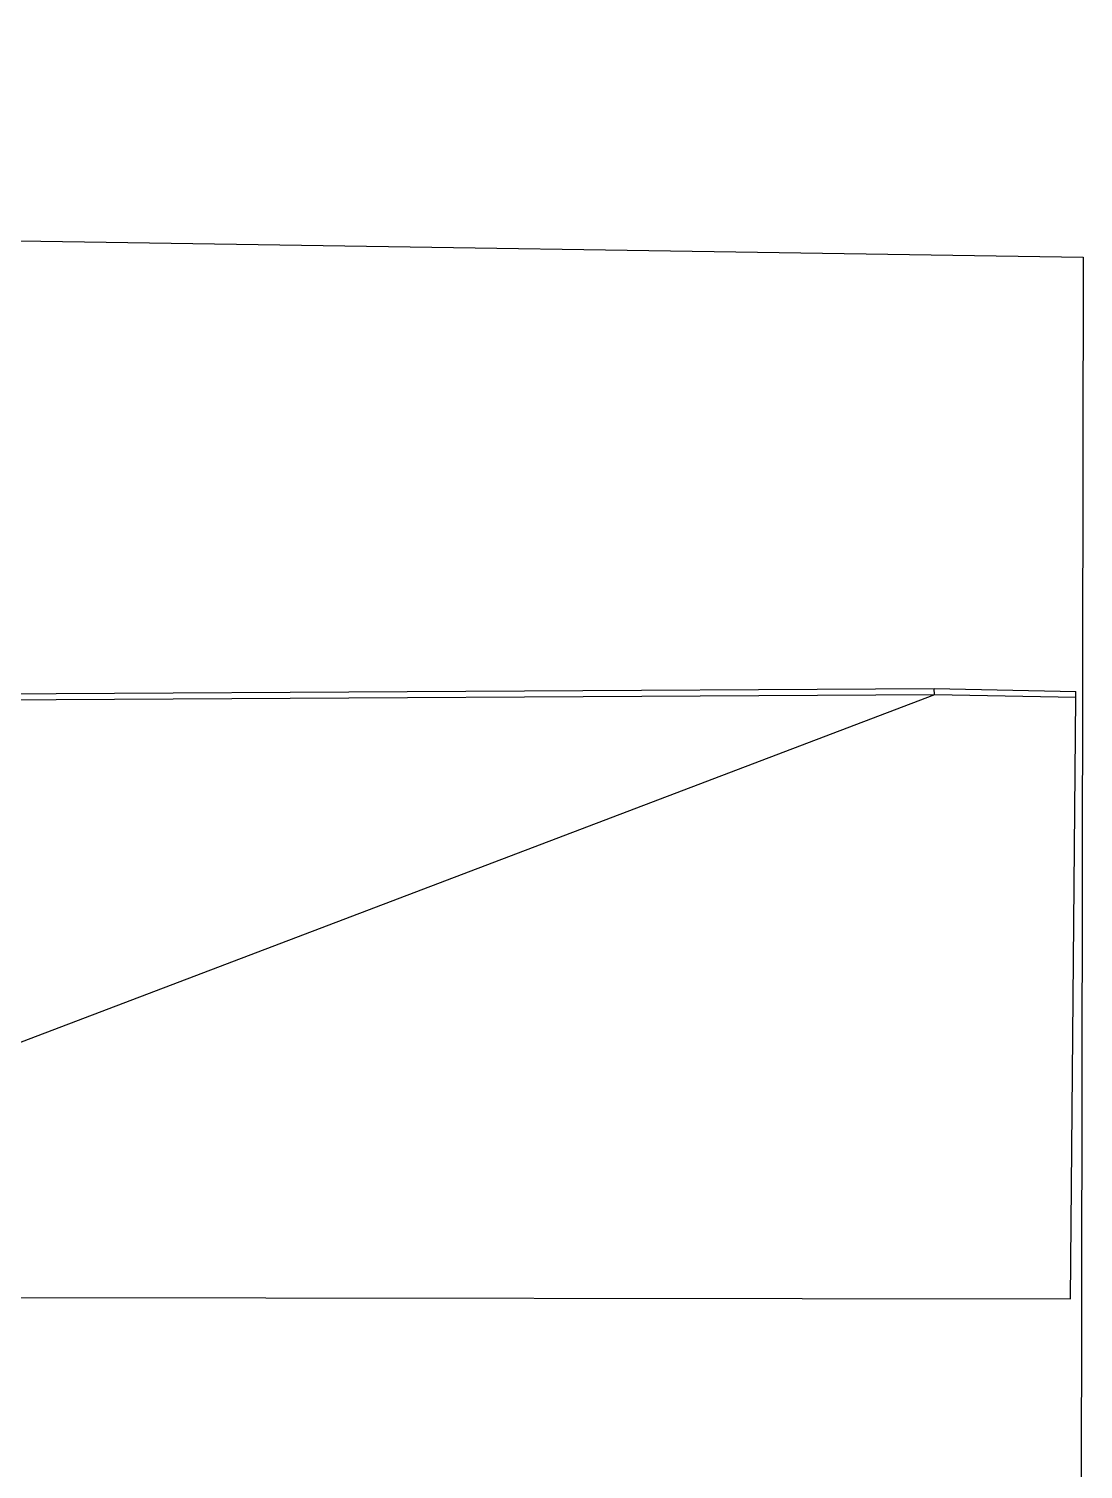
# Model space of a CAD drawing. Header units: metres. Extents: x -1164 to -1017, y 3 to 563.
# Drawn here: x -1033.396 to -1032.726, y 509.392 to 510.308 of the extents above; entities that cross this region are included whole.
import ezdxf

# ---------------------------------------------------------------- set-up
doc = ezdxf.new("R2010")
doc.units = ezdxf.units.M
doc.layers.add('A-DETL-GENF', color=7, linetype='Continuous', lineweight=9)
doc.layers.add('A-GENM', color=7, linetype='Continuous', lineweight=35)

# ---------------------------------------------------------------- blocks, each defined once
blk = doc.blocks.new('SCR_B_08_SW_8 - SCR_B_08_SW_8-5551099-DRG 2873021 - motorway level drainage')
at = {"layer": 'A-GENM', "color": 254, "lineweight": 25, "true_color": 0xd4d4d4}
for p, q in [((0.00247, 0.37969), (-1.00161, -0.0052)), ((-0.8917, 0.37636), (0.00244, 0.38365)), ((0.00256, 0.37969), (-0.89158, 0.3724)), ((0.00256, 0.37969), (0.00244, 0.38365)), ((0.00244, 0.38365), (0.09237, 0.38206)), ((0.00247, 0.37969), (0.00244, 0.38365)), ((0.09239, 0.3781), (0.00247, 0.37969)), ((0.08995, -0.00386), (0.09239, 0.3781)), ((0.09239, 0.3781), (0.09237, 0.38194)), ((-1.00161, -0.0052), (0.08995, -0.00386))]:
    blk.add_line(p, q, dxfattribs=at)

msp = doc.modelspace()

# ---------------------------------------------------------------- linework, layer by layer
at = {"layer": 'A-DETL-GENF', "color": 161, "lineweight": 25, "true_color": 0xa3a3ff}
for p, q in [((-1042.1403215, 510.3075565), (-1032.7255712, 510.1624427)), ((-1032.7255712, 510.1624427), (-1032.728375, 508.5624452))]:
    msp.add_line(p, q, dxfattribs=at)

# ---------------------------------------------------------------- block references
at = {"layer": 'A-GENM', "color": 254, "lineweight": 25, "true_color": 0xd4d4d4, "rotation": 359.8534563926103}
msp.add_blockref('SCR_B_08_SW_8 - SCR_B_08_SW_8-5551099-DRG 2873021 - motorway level drainage', (-1032.8236164, 509.5047787), dxfattribs=at)

doc.saveas('drawing.dxf')
